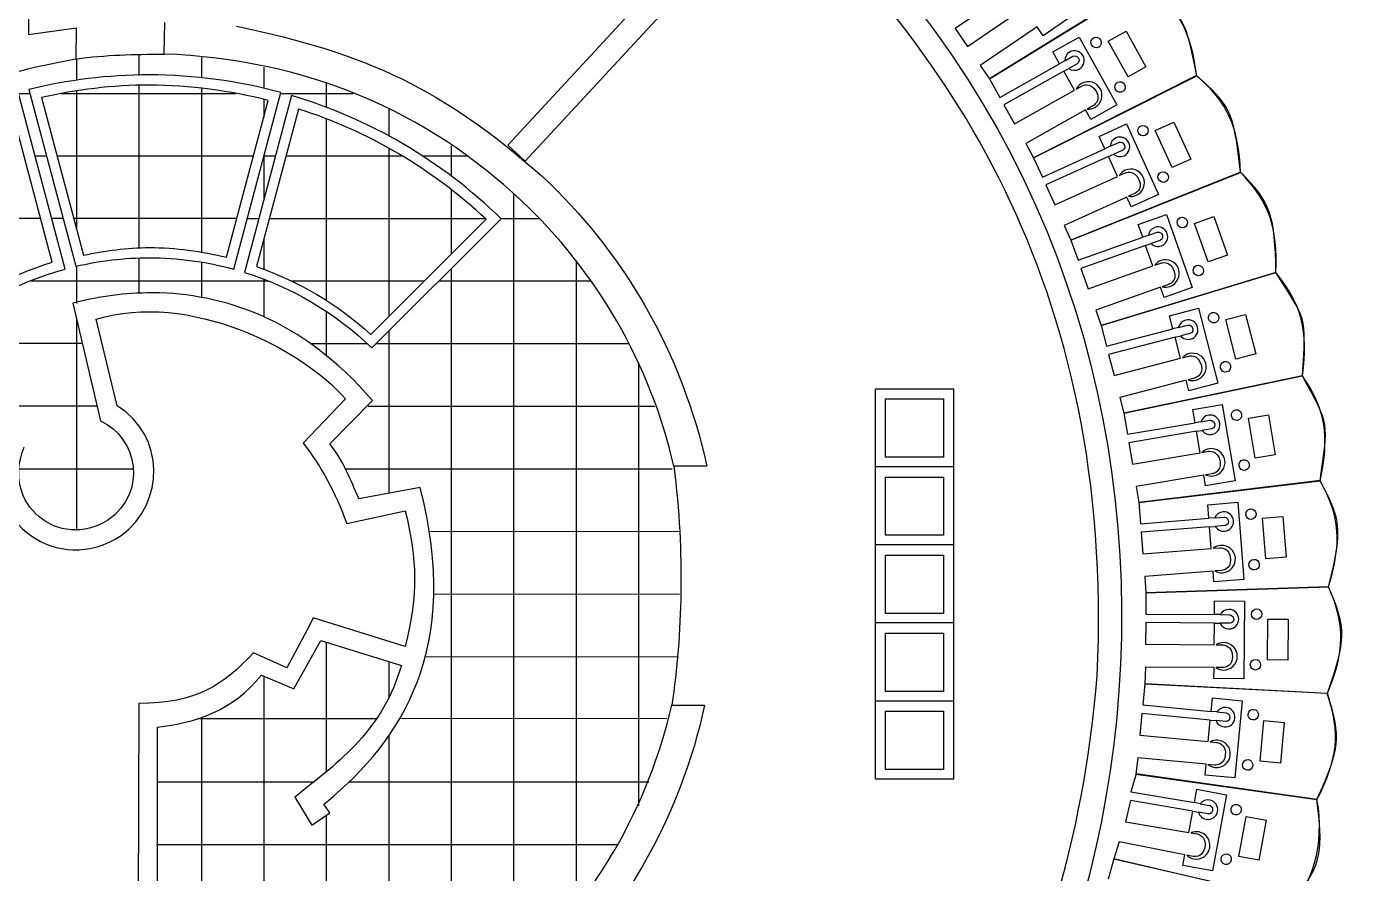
# Model space of a CAD drawing. Extents: x 150 to 1095, y 195 to 1062.
# Drawn here: x 553.3 to 687, y 907.7 to 993.4 of the extents above; entities that cross this region are included whole.
import ezdxf

# ---------------------------------------------------------------- set-up
doc = ezdxf.new("R2010")
doc.units = 0
doc.layers.add('Calque_1', color=7, linetype='CONTINUOUS')

msp = doc.modelspace()

# ---------------------------------------------------------------- linework, layer by layer
at = {"layer": 'Calque_1', "color": 7}
for p, q in [((553.59307, 1051.356089), (553.48456, 992.587589)), ((602.01903, 981.404677), (627.49263, 1008.929057)), ((629.26213, 1007.291427), (603.78853, 979.767037)), ((666.539277, 997.810764), (650.795944, 988.117917)), ((650.796596, 988.11865), (666.560087, 997.787609)), ((653.097629, 997.102743), (647.347007, 993.194035)), ((648.579021, 991.381451), (654.329643, 995.29016)), ((567.20359, 990.621809), (567.29559, 993.827819)), ((658.749825, 994.182651), (656.241215, 992.477552)), ((553.48456, 992.587589), (558.30443, 993.276949)), ((558.30443, 993.276949), (558.27653, 990.117449)), ((647.347007, 993.194035), (648.579021, 991.381451)), ((655.623964, 993.385673), (649.873335, 989.476971)), ((656.241215, 992.477552), (655.623964, 993.385673)), ((657.238735, 990.844817), (659.884277, 992.328601)), ((659.884277, 992.328601), (663.722063, 985.485932)), ((662.838045, 991.922896), (664.640176, 992.93364)), ((664.640176, 992.93364), (666.661677, 989.329364)), ((657.913818, 989.641168), (657.238735, 990.844817)), ((662.062566, 992.05445), (662.062566, 992.05445)), ((664.859547, 988.31862), (662.838045, 991.922896)), ((558.33856, 990.112197), (558.33856, 987.956827)), ((564.66266, 990.598347), (564.66266, 988.443087)), ((570.98676, 990.324527), (570.98676, 988.218167)), ((651.849293, 986.23981), (657.913818, 989.641168)), ((658.43414, 989.933464), (657.913523, 989.641464)), ((658.434248, 989.933531), (659.256544, 990.394722)), ((658.434248, 989.933531), (658.434248, 989.933531)), ((659.683604, 989.633282), (658.848474, 989.164892)), ((565.73376, 988.510737), (565.73376, 988.510737)), ((577.31513, 989.308507), (577.31513, 987.153227)), ((649.873335, 989.476971), (650.796596, 988.11865)), ((658.340698, 988.880098), (652.276179, 985.478733)), ((671.790893, 988.438401), (655.277238, 980.125545)), ((655.278293, 980.126022), (671.812596, 988.408113)), ((658.340583, 988.880037), (658.84836, 989.164832)), ((659.412792, 986.968571), (658.340698, 988.880098)), ((666.661677, 989.329364), (664.859547, 988.31862)), ((671.790893, 988.438401), (671.790893, 988.438401)), ((553.52076, 987.037847), (558.27356, 969.137657)), ((558.33856, 986.882717), (558.33856, 972.897467)), ((564.66266, 987.445737), (564.66256, 970.960497)), ((565.7332, 987.477637), (565.73121, 987.477637)), ((570.98676, 987.165747), (570.98666, 970.558357)), ((583.63493, 987.736307), (583.63493, 985.228137)), ((650.795944, 988.117917), (651.849293, 986.23981)), ((653.34828, 983.567213), (659.412792, 986.968571)), ((659.585007, 987.065234), (660.155751, 987.385355)), ((660.139767, 987.642829), (660.139814, 987.642769)), ((664.494023, 987.547106), (664.494023, 987.547106)), ((557.18626, 968.862547), (552.43496, 986.756837)), ((552.48146, 986.632457), (553.60596, 986.632297)), ((554.80738, 986.223737), (559.04566, 970.260847)), ((556.78786, 986.632457), (574.49293, 986.632297)), ((573.52617, 970.049907), (577.76445, 985.928817)), ((574.27633, 968.843377), (579.04773, 986.721467)), ((580.12613, 986.414407), (575.35223, 968.526497)), ((577.31513, 986.056147), (577.31513, 984.192407)), ((579.06273, 986.632297), (586.36083, 986.632137)), ((580.12613, 986.414407), (580.12613, 986.414407)), ((555.8816, 969.561627), (551.68629, 985.364357)), ((580.83668, 985.057717), (576.58082, 969.106547)), ((580.83668, 985.057717), (580.83668, 985.057717)), ((589.95903, 985.071147), (589.95893, 982.315857)), ((652.276179, 985.478733), (653.34828, 983.567213)), ((660.539395, 984.959844), (654.474876, 981.558479)), ((661.076521, 984.002161), (660.539395, 984.959844)), ((661.282158, 985.376984), (660.701552, 985.051345)), ((663.722063, 985.485932), (661.076521, 984.002161)), ((583.63493, 984.108037), (583.63493, 965.688477)), ((661.92939, 982.292227), (664.691992, 983.544656)), ((664.691992, 983.544656), (667.931354, 976.399214)), ((666.838893, 983.085465), (666.838893, 983.085465)), ((667.600321, 982.888159), (669.482189, 983.741292)), ((669.3066, 979.124394), (667.600321, 982.888159)), ((669.482189, 983.741292), (671.188467, 979.977541)), ((654.474876, 981.558479), (655.278293, 980.126022)), ((662.499201, 981.035328), (661.92939, 982.292227)), ((663.042958, 981.281847), (663.901648, 981.671123)), ((554.16456, 980.309967), (555.26106, 980.310107)), ((556.40656, 980.309967), (576.23543, 980.310107)), ((577.31073, 980.208047), (577.31073, 975.832577)), ((577.31513, 980.309967), (578.53983, 980.310107)), ((579.59813, 980.310107), (591.37383, 980.310257)), ((589.95893, 981.122407), (589.95893, 964.069257)), ((593.36773, 980.310257), (597.89823, 980.310417)), ((596.28313, 981.343387), (596.28303, 978.305927)), ((603.78853, 979.767037), (602.01903, 981.404677)), ((656.166347, 978.164353), (662.499201, 981.035328)), ((662.859785, 980.240256), (656.526931, 977.369267)), ((663.042851, 981.281794), (662.499201, 981.035328)), ((662.859678, 980.240202), (663.389916, 980.480585)), ((663.764708, 978.244152), (662.859785, 980.240256)), ((663.042958, 981.281847), (663.042958, 981.281847)), ((664.262119, 980.875991), (663.39003, 980.480633)), ((655.277238, 980.125545), (656.166347, 978.164353)), ((664.546619, 978.853835), (664.546666, 978.853787)), ((671.188467, 979.977541), (669.3066, 979.124394)), ((605.54296, 978.216819), (605.54296, 978.216819)), ((657.431861, 975.37317), (663.764708, 978.244152)), ((676.219136, 978.661484), (659.059875, 971.779379)), ((659.060655, 971.780038), (676.241901, 978.619728)), ((663.944551, 978.32575), (664.540552, 978.595946)), ((668.876524, 978.386924), (668.876524, 978.386924)), ((676.219136, 978.661484), (676.219136, 978.661484)), ((596.28303, 976.949767), (596.28303, 970.356787)), ((602.60723, 976.525137), (602.60713, 897.597377)), ((656.526931, 977.369267), (657.431861, 975.37317)), ((664.715366, 976.146863), (658.382512, 973.275887)), ((665.168745, 975.146804), (664.715366, 976.146863)), ((665.491331, 976.498711), (664.885017, 976.22385)), ((667.931354, 976.399214), (665.168745, 975.146804)), ((533.05606, 974.020067), (554.64416, 974.020127)), ((555.74596, 974.020127), (556.97066, 974.020267)), ((558.02926, 974.020127), (574.56103, 974.020197)), ((575.60593, 973.965927), (576.81973, 973.966077)), ((577.90423, 973.987837), (599.68333, 973.987907)), ((588.15504, 962.243267), (599.8152, 973.903417)), ((588.25353, 960.875617), (601.33363, 973.955747)), ((601.32553, 973.987907), (605.29013, 973.987987)), ((665.871837, 973.373985), (668.730711, 974.387546)), ((668.730711, 974.387546), (671.352279, 966.993085)), ((670.83093, 973.747894), (670.83093, 973.747894)), ((671.572876, 973.48672), (673.520337, 974.177147)), ((672.953743, 969.591783), (671.572876, 973.48672)), ((673.520337, 974.177147), (674.901204, 970.282223)), ((658.382512, 973.275887), (659.060655, 971.780038)), ((666.332979, 972.073281), (665.871837, 973.373985)), ((666.895575, 972.272734), (666.332979, 972.073281)), ((666.895696, 972.272774), (667.784299, 972.58781)), ((666.895696, 972.272774), (666.895696, 972.272774)), ((577.31073, 971.843207), (577.31073, 968.802127)), ((659.059875, 971.779379), (659.779414, 969.749832)), ((659.779414, 969.749832), (666.332979, 972.073281)), ((666.624823, 971.250473), (660.071258, 968.927024)), ((666.624702, 971.250433), (667.173422, 971.44498)), ((667.357165, 969.184804), (666.624823, 971.250473)), ((668.076022, 971.764975), (667.17355, 971.445013)), ((564.66256, 970.005727), (564.66256, 966.510597)), ((570.98666, 969.576377), (570.98666, 965.963457)), ((608.93133, 969.700997), (608.93123, 904.321047)), ((667.543325, 969.250805), (668.1601, 969.469471)), ((668.188014, 969.725918), (668.188014, 969.725918)), ((674.901204, 970.282223), (672.953743, 969.591783)), ((558.33856, 969.153607), (558.33856, 965.387237)), ((596.28303, 968.933657), (596.28303, 892.696437)), ((660.071258, 968.927024), (660.8036, 966.861356)), ((660.8036, 966.861356), (667.357165, 969.184804)), ((679.814868, 968.502118), (662.120899, 963.142333)), ((662.121739, 963.143012), (679.821234, 968.500645)), ((672.462652, 968.893451), (672.462652, 968.893451)), ((679.814868, 968.502118), (679.814868, 968.502118)), ((553.75826, 967.681267), (577.73653, 967.676267)), ((577.31073, 967.858177), (577.31073, 964.026717)), ((580.05263, 967.676267), (593.58013, 967.671267)), ((595.05323, 967.671257), (610.41583, 967.666257)), ((668.126488, 967.014442), (661.572923, 964.690993)), ((668.493398, 965.979517), (668.126488, 967.014442)), ((668.929537, 967.299142), (668.302107, 967.076692)), ((671.352279, 966.993085), (668.493398, 965.979517)), ((566.1299, 966.452279), (566.12988, 966.452279)), ((557.97397, 965.397429), (560.76412, 953.506109)), ((583.63493, 964.625227), (583.63493, 960.142777)), ((615.85808, 965.247069), (615.86108, 965.247599)), ((661.572923, 964.690993), (662.121739, 963.143012)), ((669.045952, 964.136935), (671.982308, 964.897371)), ((669.391927, 962.800972), (669.045952, 964.136935)), ((671.982308, 964.897371), (673.949168, 957.3025)), ((674.735109, 963.752159), (676.735349, 964.270161)), ((676.735349, 964.270161), (677.77136, 960.269673)), ((558.33856, 963.945657), (558.33856, 942.416677)), ((562.47063, 955.021039), (560.32522, 963.790659)), ((662.120899, 963.142333), (662.660732, 961.05777)), ((662.660732, 961.05777), (669.391927, 962.800972)), ((669.969777, 962.950609), (669.391927, 962.800972)), ((669.969878, 962.950656), (669.969891, 962.950643)), ((669.969891, 962.950643), (670.882586, 963.187002)), ((674.018763, 964.077039), (674.018763, 964.077039)), ((675.77112, 959.751671), (674.735109, 963.752159)), ((589.95893, 962.575777), (589.95893, 946.191547)), ((669.610917, 961.955847), (662.879729, 960.212665)), ((669.610789, 961.955826), (670.174393, 962.101775)), ((670.160366, 959.834207), (669.610917, 961.955847)), ((671.101454, 962.341864), (670.174508, 962.101808)), ((542.07326, 961.343437), (558.96836, 961.343397)), ((581.99763, 961.340067), (587.74993, 961.335067)), ((588.67883, 961.335067), (614.25083, 961.326067)), ((662.879729, 960.212665), (663.429178, 958.091012)), ((671.035226, 960.300803), (671.035226, 960.300803)), ((677.77136, 960.269673), (675.77112, 959.751671)), ((615.25533, 959.377327), (615.25533, 914.543977)), ((663.429178, 958.091012), (670.160366, 959.834207)), ((670.351566, 959.88371), (670.985053, 960.047767)), ((675.221003, 959.09881), (675.221003, 959.09881)), ((670.737527, 957.605018), (664.006346, 955.861829)), ((682.510836, 958.069283), (664.417204, 954.271344)), ((664.418098, 954.271888), (682.517316, 958.065908)), ((671.012812, 956.54205), (670.737527, 957.605018)), ((671.562342, 957.818625), (670.917897, 957.651732)), ((682.510836, 958.069283), (682.510836, 958.069283)), ((639.26332, 956.738327), (647.16331, 956.738327)), ((639.26332, 948.838327), (639.26332, 956.738327)), ((647.16331, 956.738327), (647.16331, 948.838327)), ((673.949168, 957.3025), (671.012812, 956.54205)), ((548.97396, 955.022187), (560.39476, 955.022177)), ((585.59001, 955.732839), (581.28537, 951.240959)), ((583.98146, 951.158389), (588.33528, 955.547089)), ((587.86473, 954.995917), (616.90763, 954.987917)), ((640.26332, 955.738327), (646.16332, 955.738327)), ((640.26332, 949.838327), (640.26332, 955.738327)), ((646.16332, 955.738327), (646.16332, 949.838327)), ((664.006346, 955.861829), (664.418098, 954.271888)), ((671.402583, 954.658856), (674.394027, 955.160597)), ((674.394027, 955.160597), (675.69176, 947.423252)), ((664.417204, 954.271344), (664.773401, 952.147676)), ((671.630851, 953.297838), (671.402583, 954.658856)), ((672.219538, 953.396578), (671.630851, 953.297838)), ((672.219666, 953.396598), (673.149467, 953.552541)), ((672.219733, 953.396558), (672.219666, 953.396598)), ((676.351271, 954.165973), (676.351271, 954.165973)), ((677.036586, 953.779928), (679.074344, 954.121702)), ((677.72014, 949.70439), (677.036586, 953.779928)), ((679.074344, 954.121702), (679.757912, 950.046164)), ((664.773401, 952.147676), (671.630851, 953.297838)), ((671.775387, 952.436863), (664.917931, 951.286695)), ((671.775266, 952.436836), (672.349432, 952.533144)), ((672.137912, 950.275401), (671.775387, 952.436863)), ((673.293942, 952.691533), (672.349621, 952.533144)), ((664.917931, 951.286695), (665.28045, 949.125239)), ((646.16332, 949.838327), (640.26332, 949.838327)), ((665.28045, 949.125239), (672.137912, 950.275401)), ((672.332707, 950.308076), (672.978067, 950.416316)), ((673.05012, 950.664045), (673.0501, 950.664025)), ((679.757912, 950.046164), (677.72014, 949.70439)), ((552.48506, 948.654867), (564.09566, 948.651867)), ((585.61673, 948.654347), (618.67233, 948.646347)), ((622.17183, 948.922549), (618.84488, 948.922549)), ((647.16331, 948.838327), (639.26332, 948.838327)), ((639.26332, 940.938327), (639.26332, 948.838327)), ((647.16331, 948.838327), (647.16331, 940.938327)), ((673.358979, 948.145375), (672.702447, 948.035255)), ((677.115254, 949.101941), (677.115254, 949.101941)), ((593.14451, 946.756419), (586.94589, 945.588619)), ((640.26332, 947.813327), (646.16331, 947.813327)), ((640.26332, 941.913327), (640.26332, 947.813327)), ((646.16331, 947.813327), (646.16331, 941.913327)), ((672.51869, 948.00442), (665.661221, 946.854265)), ((665.661221, 946.854265), (665.932893, 945.234499)), ((684.28676, 947.448101), (665.931885, 945.233921)), ((665.932893, 945.234499), (684.293844, 947.437318)), ((672.700309, 946.921517), (672.51869, 948.00442)), ((675.69176, 947.423252), (672.700309, 946.921517)), ((684.28676, 947.448101), (684.28676, 947.448101)), ((585.71034, 943.113649), (591.63924, 944.405229)), ((665.931885, 945.233921), (666.102525, 943.087364)), ((672.924542, 945.01406), (675.94823, 945.254433)), ((673.033907, 943.638367), (672.924542, 945.01406)), ((675.94823, 945.254433), (676.569939, 937.433685)), ((677.811771, 944.093734), (677.811831, 944.093794)), ((666.102525, 943.087364), (673.033907, 943.638367)), ((673.103204, 942.768097), (666.171835, 942.217094)), ((673.628928, 943.685672), (673.033907, 943.638367)), ((673.103083, 942.768097), (673.683442, 942.814227)), ((673.276891, 940.583342), (673.103204, 942.768097)), ((673.629062, 943.685672), (674.568897, 943.760393)), ((673.62915, 943.685773), (673.629062, 943.685672)), ((674.638174, 942.89021), (673.683664, 942.814328)), ((678.461067, 943.649752), (680.5208, 943.813484)), ((678.788552, 939.530275), (678.461067, 943.649752)), ((680.5208, 943.813484), (680.848272, 939.694022)), ((594.19723, 942.318517), (619.40563, 942.310517)), ((646.16331, 941.913327), (640.26332, 941.913327)), ((666.171835, 942.217094), (666.34551, 940.03234)), ((647.16331, 940.938327), (639.26332, 940.938327)), ((639.26332, 933.038327), (639.26332, 940.938327)), ((647.16331, 940.938327), (647.16331, 933.038327)), ((666.34551, 940.03234), (673.276891, 940.583342)), ((673.473775, 940.59899), (674.126093, 940.650853)), ((674.219321, 940.891361), (674.219341, 940.891381)), ((640.26332, 939.913327), (646.16331, 939.913327)), ((640.26332, 934.013327), (640.26332, 939.913327)), ((646.16331, 939.913327), (646.16331, 934.013327)), ((678.133724, 938.982648), (678.133677, 938.982574)), ((680.848272, 939.694022), (678.788552, 939.530275)), ((673.459239, 938.287894), (666.527857, 937.736878)), ((666.527857, 937.736878), (666.658018, 936.099663)), ((673.54625, 937.193312), (673.459239, 938.287894)), ((676.569939, 937.433685), (673.54625, 937.193312)), ((674.308561, 938.355392), (673.644943, 938.302636)), ((666.657077, 936.099421), (666.640475, 933.946157)), ((685.134945, 936.709591), (666.657077, 936.099421)), ((666.658018, 936.099663), (685.14082, 936.70155)), ((685.134945, 936.709591), (685.134945, 936.709591)), ((594.51853, 935.979567), (619.42363, 935.972567)), ((673.593521, 933.892515), (673.604166, 935.27251)), ((673.604166, 935.27251), (676.637297, 935.249111)), ((676.637297, 935.249111), (676.576783, 927.403924)), ((582.30859, 933.570159), (581.94292, 932.770459)), ((591.63924, 930.653859), (582.30859, 933.570159)), ((646.16331, 934.013327), (640.26332, 934.013327)), ((666.640475, 933.946157), (673.593521, 933.892515)), ((674.190405, 933.887909), (673.593521, 933.892515)), ((674.190526, 933.887909), (675.133303, 933.880634)), ((674.190687, 933.887196), (674.190526, 933.887909)), ((678.392271, 933.930196), (678.392943, 933.930855)), ((678.969251, 929.299713), (679.001125, 933.432055)), ((679.001125, 933.432055), (681.067298, 933.416115)), ((681.067298, 933.416115), (681.035417, 929.283779)), ((581.94292, 932.770459), (579.62814, 928.486749)), ((647.16331, 933.038327), (639.26332, 933.038327)), ((639.26332, 925.138327), (639.26332, 933.038327)), ((640.26331, 932.013327), (646.16331, 932.013327)), ((640.26331, 926.113327), (640.26331, 932.013327)), ((646.16331, 932.013327), (646.16331, 926.113327)), ((647.16331, 933.038327), (647.16331, 925.138327)), ((666.633874, 933.073153), (666.616958, 930.88157)), ((673.5869, 933.019517), (666.633874, 933.073153)), ((673.569998, 930.827934), (673.5869, 933.019517)), ((673.586779, 933.019517), (674.168954, 933.015034)), ((675.126662, 933.007415), (674.169169, 933.014792)), ((580.34294, 926.363909), (583.08288, 931.259619)), ((583.08288, 931.259619), (591.23887, 928.748149)), ((583.63493, 931.108867), (583.63493, 917.955337)), ((666.616958, 930.88157), (673.569998, 930.827934)), ((673.767498, 930.826412), (674.421866, 930.821363)), ((674.535583, 931.05286), (674.535664, 931.052873)), ((579.62814, 928.486749), (576.25007, 930.010549)), ((593.73783, 929.638867), (619.31153, 929.630867)), ((589.95893, 929.131047), (589.95893, 925.386457)), ((666.599074, 928.578958), (666.538392, 926.889357)), ((673.552101, 928.525323), (666.599074, 928.578958)), ((673.543639, 927.427323), (673.552101, 928.525323)), ((674.404056, 928.518785), (673.738381, 928.52393)), ((678.269913, 928.811665), (678.269241, 928.811006)), ((681.035417, 929.283779), (678.969251, 929.299713)), ((577.06408, 927.756219), (580.34294, 926.363909)), ((577.31073, 927.641107), (577.31073, 855.391587)), ((666.539985, 926.889861), (666.336478, 924.74617)), ((666.538392, 926.889357), (685.051561, 925.92948)), ((685.001051, 925.893446), (666.539985, 926.889861)), ((676.576783, 927.403924), (673.543639, 927.427323)), ((646.16331, 926.113327), (640.26331, 926.113327)), ((673.258605, 924.089059), (673.389032, 925.462923)), ((673.389032, 925.462923), (676.40868, 925.176265)), ((685.001051, 925.893446), (685.001051, 925.893446)), ((564.66209, 924.907879), (564.44535, 878.633929)), ((618.63403, 924.735619), (621.96095, 924.736149)), ((647.16331, 925.138327), (639.26332, 925.138327)), ((639.26332, 917.238327), (639.26332, 925.138327)), ((640.26331, 924.113327), (646.16331, 924.113327)), ((640.26331, 918.213327), (640.26331, 924.113327)), ((646.16331, 924.113327), (646.16331, 918.213327)), ((647.16331, 925.138327), (647.16331, 917.238327)), ((666.336478, 924.74617), (673.258605, 924.089059)), ((673.852835, 924.032649), (673.258605, 924.089059)), ((673.852989, 924.032669), (673.852969, 924.032636)), ((673.852969, 924.032636), (674.791542, 923.943536)), ((676.40868, 925.176265), (675.667261, 917.365952)), ((570.73556, 923.378077), (588.75595, 923.383077)), ((570.98666, 923.407197), (570.98666, 817.855817)), ((591.09461, 923.384747), (618.13843, 923.392747)), ((666.254101, 923.877047), (666.04698, 921.695206)), ((673.176236, 923.219928), (666.254101, 923.877047)), ((672.969114, 921.038088), (673.176236, 923.219928)), ((673.176101, 923.219942), (673.755683, 923.164926)), ((674.709064, 923.074459), (673.75583, 923.164939)), ((678.043257, 923.710564), (678.043244, 923.710551)), ((678.21529, 919.046872), (678.605828, 923.160841)), ((678.605828, 923.160841), (680.662798, 922.965572)), ((680.662798, 922.965572), (680.272266, 918.851596)), ((566.55292, 876.100569), (566.55292, 922.500889)), ((589.95893, 921.592937), (589.95893, 848.442447)), ((666.04698, 921.695206), (672.969114, 921.038088)), ((673.165732, 921.019431), (673.817189, 920.95759)), ((673.950643, 921.178355), (673.950663, 921.178335)), ((665.829244, 919.402843), (665.6221, 917.724881)), ((672.751379, 918.745724), (665.829244, 919.402843)), ((672.647599, 917.652609), (672.751379, 918.745724)), ((673.599555, 918.665233), (672.936844, 918.728137)), ((680.272266, 918.851596), (678.21529, 919.046872)), ((646.16331, 918.213327), (640.26331, 918.213327)), ((665.679058, 917.76966), (665.113501, 915.954029)), ((665.6221, 917.724881), (683.982027, 915.161274)), ((683.982101, 915.161482), (665.679058, 917.76966)), ((675.667261, 917.365952), (672.647599, 917.652609)), ((677.47549, 918.62077), (677.475503, 918.620783)), ((566.50206, 916.958167), (582.43153, 916.963167)), ((585.95563, 916.964517), (616.31863, 916.955517)), ((647.16331, 917.238327), (639.26332, 917.238327)), ((671.571665, 914.855403), (671.821816, 916.212581)), ((671.821816, 916.212581), (674.804791, 915.662762)), ((580.45108, 915.424159), (582.1848, 912.573859)), ((583.37374, 914.694729), (583.66703, 914.909459)), ((583.98146, 913.831559), (583.37374, 914.694729)), ((665.082246, 915.062642), (664.589684, 912.908027)), ((671.413594, 913.996762), (665.082246, 915.062642)), ((665.113501, 915.954029), (671.571665, 914.855403)), ((672.158681, 914.747204), (671.571665, 914.855403)), ((672.158816, 914.747191), (672.158802, 914.747177)), ((672.158802, 914.747177), (673.085991, 914.576292)), ((674.804791, 915.662762), (673.382709, 907.947307)), ((683.982101, 915.161482), (683.982101, 915.161482)), ((582.1848, 912.573859), (583.98146, 913.831559)), ((583.63493, 913.610057), (583.63493, 856.598887)), ((671.016336, 911.841416), (671.413594, 913.996762)), ((671.413413, 913.996849), (671.98597, 913.891307)), ((672.927739, 913.717725), (671.986091, 913.891294)), ((676.068065, 909.398786), (676.817136, 913.462792)), ((676.304815, 914.059635), (676.304815, 914.059635)), ((676.817136, 913.462792), (678.849131, 913.088264)), ((664.589684, 912.908027), (671.016336, 911.841416)), ((678.849131, 913.088264), (678.100074, 909.024257)), ((566.43526, 910.628367), (613.09773, 910.614367)), ((663.951737, 910.899381), (663.407515, 909.183926)), ((670.598757, 909.57696), (663.951737, 910.899381)), ((671.210572, 911.805617), (671.854117, 911.686999)), ((672.006399, 911.895224), (672.006399, 911.895224)), ((670.399735, 908.497113), (670.598757, 909.57696)), ((671.436726, 909.422462), (670.782056, 909.543132)), ((678.100074, 909.024257), (676.068065, 909.398786)), ((615.70448, 908.508199), (615.70448, 908.507669)), ((663.40851, 909.185257), (662.832496, 907.110401)), ((663.407515, 909.183926), (681.472646, 905.02344)), ((681.409293, 904.96915), (663.40851, 909.185257)), ((673.382709, 907.947307), (670.399735, 908.497113)), ((675.29384, 909.039079), (675.29384, 909.039079))]:
    msp.add_line(p, q, dxfattribs=at)
for points in [[(630.52273, 1009.134877), (682.19673, 963.395107), (669.07273, 884.715227), (627.03613, 855.964377)], [(661.71934, 927.705699), (663.57729, 967.552379), (646.20213, 992.084919), (627.49197, 1008.928639)], [(671.812596, 988.408113), (671.203878, 992.971711), (669.961341, 995.343292), (666.539277, 997.810764)], [(671.81233, 988.408037), (670.62333, 994.362627), (670.76923, 993.876257), (666.55983, 997.787527)], [(574.54432, 993.447939), (587.86575, 990.640759), (595.35814, 987.154659), (605.54296, 978.216819)], [(661.151695, 991.543583), (661.006089, 991.80325), (661.091932, 992.128072), (661.343457, 992.269142)], [(661.343457, 992.269142), (661.594976, 992.410232), (661.916939, 992.314097), (662.062566, 992.05445)], [(660.282989, 990.452747), (660.015885, 990.928725), (659.413494, 991.098046), (658.93755, 990.830921)], [(661.870804, 991.328905), (661.619285, 991.187815), (661.297322, 991.283936), (661.151695, 991.543583)], [(662.062566, 992.05445), (662.208166, 991.79479), (662.122329, 991.469975), (661.870804, 991.328905)], [(558.27653, 990.117449), (552.48303, 988.978269), (549.52615, 988.276969), (544.05518, 985.807639)], [(558.27627, 990.118269), (561.24028, 990.558729), (564.21663, 990.578069), (567.20375, 990.622959)], [(603.41018, 975.765869), (593.85649, 984.800759), (581.51053, 990.122819), (567.20359, 990.621809)], [(658.93755, 990.830921), (658.614923, 990.649726), (658.42067, 990.303405), (658.434248, 989.933531)], [(659.256544, 990.394722), (659.256544, 990.394722), (659.633844, 990.566654), (659.849794, 990.181631)], [(659.849794, 990.181631), (660.041326, 989.840139), (659.683604, 989.633282), (659.683604, 989.633282)], [(659.904385, 989.107079), (660.380671, 989.374022), (660.550201, 989.976622), (660.282989, 990.452747)], [(565.73376, 988.510737), (561.52396, 988.510757), (557.43346, 988.000137), (553.52076, 987.037847)], [(579.04773, 986.721467), (574.74373, 987.892507), (570.27006, 988.504557), (565.73376, 988.510737)], [(658.848474, 989.164892), (659.159647, 988.943068), (659.570847, 988.920567), (659.904385, 989.107079)], [(676.241901, 978.619728), (676.025156, 983.218634), (674.989696, 985.687681), (671.790893, 988.438401)], [(676.21883, 978.661407), (675.59313, 985.101537), (674.95363, 985.599837), (671.81233, 988.408037)], [(565.73121, 987.477637), (561.97128, 987.477507), (558.32763, 987.010807), (554.80738, 986.223737)], [(577.76445, 985.928817), (573.85606, 986.906237), (569.82756, 987.471897), (565.7332, 987.477637)], [(660.139814, 987.642769), (659.902151, 987.508944), (659.709112, 987.308151), (659.585007, 987.065234)], [(662.027863, 987.111622), (661.653207, 987.779728), (660.807832, 988.017566), (660.139767, 987.642829)], [(660.155751, 987.385355), (660.155751, 987.385355), (661.051462, 987.898543), (661.641973, 986.78028)], [(661.496663, 985.223532), (662.164761, 985.598195), (662.402613, 986.44357), (662.027863, 987.111622)], [(663.583159, 987.036246), (663.437566, 987.295899), (663.523396, 987.620708), (663.774914, 987.761784)], [(664.302261, 986.821547), (664.050749, 986.680464), (663.728779, 986.776606), (663.583159, 987.036246)], [(663.774914, 987.761784), (664.026433, 987.902874), (664.348396, 987.806753), (664.494023, 987.547106)], [(664.494023, 987.547106), (664.639629, 987.287439), (664.553786, 986.962617), (664.302261, 986.821547)], [(601.33363, 973.955747), (595.33513, 979.829177), (588.03723, 984.073927), (580.12613, 986.414407)], [(661.641973, 986.78028), (662.147073, 985.823717), (661.282158, 985.376984), (661.282158, 985.376984)], [(599.8152, 973.903417), (594.3508, 979.032447), (587.86408, 982.814227), (580.83668, 985.057717)], [(660.701552, 985.051345), (660.977831, 985.02796), (661.254798, 985.08794), (661.496663, 985.223532)], [(665.887737, 982.654251), (665.764813, 982.925384), (665.878097, 983.241705), (666.140758, 983.360784)], [(666.140758, 983.360784), (666.403414, 983.479857), (666.715976, 983.356591), (666.838893, 983.085465)], [(666.838893, 983.085465), (666.961809, 982.814339), (666.848526, 982.498017), (666.585877, 982.378938)], [(663.62107, 982.132972), (663.284168, 981.979972), (663.061138, 981.651408), (663.042958, 981.281847)], [(664.929294, 981.641285), (664.703824, 982.138333), (664.118138, 982.358502), (663.62107, 982.132972)], [(663.901648, 981.671123), (663.901648, 981.671123), (664.292255, 981.810208), (664.474523, 981.40814)], [(664.437144, 980.332853), (664.934494, 980.558154), (665.154851, 981.144097), (664.929294, 981.641285)], [(666.585877, 982.378938), (666.323222, 982.259865), (666.010653, 982.383125), (665.887737, 982.654251)], [(663.39003, 980.480633), (663.68112, 980.233043), (664.088907, 980.175512), (664.437144, 980.332853)], [(664.474523, 981.40814), (664.636186, 981.051547), (664.262119, 980.875991), (664.262119, 980.875991)], [(664.546666, 978.853787), (664.298465, 978.74071), (664.089004, 978.557108), (663.944551, 978.32575)], [(664.540552, 978.595946), (664.540552, 978.595946), (665.476832, 979.030758), (665.96966, 977.866148)], [(666.382449, 978.163323), (666.066221, 978.860995), (665.244243, 979.170149), (664.546619, 978.853835)], [(605.54296, 978.216819), (609.54208, 974.471549), (613.03103, 970.119899), (615.85808, 965.247069)], [(665.96966, 977.866148), (666.391228, 976.869939), (665.491331, 976.498711), (665.491331, 976.498711)], [(665.691931, 976.327499), (666.389589, 976.64374), (666.698764, 977.465713), (666.382449, 978.163323)], [(667.925354, 977.955724), (667.802444, 978.226856), (667.915721, 978.543171), (668.178376, 978.662244)], [(668.623495, 977.680397), (668.36084, 977.561325), (668.048264, 977.684591), (667.925354, 977.955724)], [(668.178376, 978.662244), (668.441038, 978.781323), (668.753613, 978.658057), (668.876524, 978.386924)], [(668.876524, 978.386924), (668.999434, 978.115791), (668.88615, 977.79947), (668.623495, 977.680397)], [(679.82093, 968.500557), (679.72793, 974.221167), (679.32363, 975.670517), (676.21883, 978.661407)], [(679.821234, 968.500645), (679.995384, 973.101355), (679.173097, 975.649334), (676.219136, 978.661484)], [(664.885017, 976.22385), (665.158295, 976.176949), (665.439367, 976.213057), (665.691931, 976.327499)], [(613.07109, 963.583149), (610.42211, 968.156639), (607.15445, 972.243929), (603.41018, 975.765869)], [(669.846621, 973.398934), (669.747147, 973.679516), (669.886862, 973.985091), (670.158671, 974.081454)], [(670.158671, 974.081454), (670.430486, 974.17781), (670.731462, 974.028469), (670.83093, 973.747894)], [(670.83093, 973.747894), (670.930398, 973.467319), (670.790702, 973.161749), (670.518901, 973.06538)], [(667.543911, 973.071798), (667.195247, 972.947922), (666.945142, 972.639475), (666.895696, 972.272774)], [(668.80571, 972.470903), (668.623206, 972.985283), (668.05825, 973.254302), (667.543911, 973.071798)], [(667.784299, 972.58781), (667.784299, 972.58781), (668.185288, 972.693261), (668.332807, 972.277181)], [(668.332807, 972.277181), (668.463645, 971.908161), (668.076022, 971.764975), (668.076022, 971.764975)], [(668.204352, 971.208935), (668.719014, 971.391238), (668.988274, 971.956382), (668.80571, 972.470903)], [(670.518901, 973.06538), (670.247085, 972.96901), (669.946096, 973.118352), (669.846621, 973.398934)], [(559.04566, 970.260847), (561.21696, 970.703847), (563.43179, 971.034287), (565.73316, 971.034277)], [(565.73316, 971.034277), (565.733827, 971.034278), (565.734493, 971.034278), (565.73516, 971.034277)], [(565.73516, 971.034277), (568.38527, 971.029277), (570.98989, 970.661797), (573.52617, 970.049907)], [(667.17355, 971.445013), (667.442385, 971.173427), (667.844011, 971.081706), (668.204352, 971.208935)], [(543.79566, 962.764747), (547.28268, 965.798127), (551.35249, 968.167927), (555.8816, 969.561627)], [(558.27356, 969.137657), (560.66886, 969.701537), (563.16596, 970.001847), (565.73376, 970.001837)], [(565.73376, 970.001837), (568.64476, 969.996837), (571.51563, 969.601057), (574.27633, 968.843377)], [(668.188014, 969.725918), (667.93111, 969.634306), (667.706841, 969.469133), (667.543325, 969.250805)], [(668.1601, 969.469471), (668.1601, 969.469471), (669.129882, 969.823293), (669.52215, 968.621076)], [(669.958652, 968.882175), (669.702748, 969.604155), (668.909966, 969.981929), (668.188014, 969.725918)], [(543.66156, 961.339397), (547.44426, 964.847897), (552.06296, 967.466627), (557.18626, 968.862547)], [(575.35223, 968.526497), (580.14883, 967.030117), (584.57713, 964.429567), (588.25353, 960.875617)], [(576.58082, 969.106547), (580.83948, 967.636247), (584.76963, 965.318657), (588.15504, 962.243267)], [(669.52215, 968.621076), (669.857687, 967.592695), (668.929537, 967.299142), (668.929537, 967.299142)], [(669.114896, 967.111536), (669.836875, 967.367453), (670.214656, 968.160229), (669.958652, 968.882175)], [(671.478343, 968.544491), (671.378875, 968.825066), (671.518577, 969.130628), (671.790379, 969.226998)], [(672.150616, 968.21093), (671.8788, 968.114561), (671.57781, 968.263902), (671.478343, 968.544491)], [(671.790379, 969.226998), (672.062187, 969.323361), (672.363177, 969.174033), (672.462652, 968.893451)], [(672.462652, 968.893451), (672.562126, 968.612869), (672.422424, 968.307293), (672.150616, 968.21093)], [(682.517316, 958.065908), (683.091935, 962.633914), (682.494932, 965.243882), (679.814868, 968.502118)], [(682.51053, 958.069197), (682.94053, 964.316777), (682.86193, 963.702347), (679.82093, 968.500557)], [(668.302107, 967.076692), (668.570415, 967.006795), (668.853541, 967.01893), (669.114896, 967.111536)], [(565.46614, 966.449279), (562.71204, 966.406779), (560.16795, 965.981799), (557.97397, 965.397429)], [(560.32522, 963.790659), (569.79906, 966.666749), (581.16312, 960.771619), (585.59001, 955.732839)], [(566.12988, 966.452279), (565.90734, 966.454279), (565.68609, 966.452779), (565.46614, 966.449279)], [(588.33528, 955.547089), (581.14375, 963.898049), (573.02889, 966.402689), (566.1299, 966.452279)], [(615.86108, 965.247599), (615.87618, 965.221199), (615.89138, 965.194599), (615.90658, 965.167999)], [(615.90658, 965.167999), (615.90658, 965.166999), (615.90684, 965.166999), (615.90658, 965.165999)], [(615.90658, 965.165999), (618.85943, 960.030209), (620.94684, 954.548009), (622.17183, 948.922549)], [(673.007776, 963.815219), (672.933142, 964.103401), (673.098952, 964.395637), (673.378133, 964.467939)], [(673.378133, 964.467939), (673.657313, 964.540241), (673.944136, 964.365228), (674.018763, 964.077039)], [(618.84488, 948.922549), (617.66926, 953.997639), (615.745, 958.940739), (613.07109, 963.583149)], [(670.685304, 963.690117), (670.327179, 963.597098), (670.05112, 963.311639), (669.969878, 962.950656)], [(671.889909, 962.981481), (671.752952, 963.509818), (671.213628, 963.827088), (670.685304, 963.690117)], [(670.882586, 963.187002), (670.882586, 963.187002), (671.291241, 963.257085), (671.401925, 962.829735)], [(671.401925, 962.829735), (671.500071, 962.450709), (671.101454, 962.341864), (671.101454, 962.341864)], [(671.180809, 961.776761), (671.709409, 961.913496), (672.026941, 962.452975), (671.889909, 962.981481)], [(673.648406, 963.424333), (673.369225, 963.35203), (673.08241, 963.527037), (673.007776, 963.815219)], [(674.018763, 964.077039), (674.09339, 963.788863), (673.927573, 963.496635), (673.648406, 963.424333)], [(670.174508, 962.101808), (670.418898, 961.808013), (670.810751, 961.681424), (671.180809, 961.776761)], [(671.035226, 960.300803), (670.771319, 960.231955), (670.533487, 960.086951), (670.351566, 959.88371)], [(670.985053, 960.047767), (670.985053, 960.047767), (671.981998, 960.315686), (672.26796, 959.083855)], [(672.725559, 959.305887), (672.533569, 960.047429), (671.776747, 960.492881), (671.035226, 960.300803)], [(672.26796, 959.083855), (672.512545, 958.030134), (671.562342, 957.818625), (671.562342, 957.818625)], [(671.730643, 957.615566), (672.472171, 957.807556), (672.917651, 958.564379), (672.725559, 959.305887)], [(674.210023, 958.836997), (674.135396, 959.125172), (674.301213, 959.417401), (674.58038, 959.489703)], [(674.850653, 958.446097), (674.571472, 958.373795), (674.28465, 958.548808), (674.210023, 958.836997)], [(674.58038, 959.489703), (674.859553, 959.561999), (675.146369, 959.386992), (675.221003, 959.09881)], [(675.221003, 959.09881), (675.295637, 958.810628), (675.129826, 958.518406), (674.850653, 958.446097)], [(670.917897, 957.651732), (671.179089, 957.558696), (671.462199, 957.546106), (671.730643, 957.615566)], [(684.29353, 947.437237), (685.14063, 953.541757), (685.30393, 952.840597), (682.51053, 958.069197)], [(684.293844, 947.437318), (685.264216, 951.937899), (684.896873, 954.58995), (682.510836, 958.069283)], [(562.85894, 941.881119), (567.35688, 945.245559), (567.32581, 951.953759), (562.47063, 955.021039)], [(560.76412, 953.506109), (564.5285, 951.746849), (565.56919, 946.293849), (561.50457, 943.433629)], [(672.996831, 954.070904), (672.631967, 954.009449), (672.3321, 953.74912), (672.219733, 953.396558)], [(674.135134, 953.260033), (674.044724, 953.798287), (673.535099, 954.161341), (672.996831, 954.070904)], [(673.149467, 953.552541), (673.149467, 953.552541), (673.562683, 953.586758), (673.635733, 953.151414)], [(675.321309, 953.993228), (675.272067, 954.286819), (675.462715, 954.563489), (675.74713, 954.611193)], [(675.92545, 953.548008), (675.641036, 953.500304), (675.370552, 953.699637), (675.321309, 953.993228)], [(675.74713, 954.611193), (676.031544, 954.658897), (676.302028, 954.459564), (676.351271, 954.165973)], [(676.351271, 954.165973), (676.400513, 953.872382), (676.209865, 953.595712), (675.92545, 953.548008)], [(672.349621, 952.533144), (672.567501, 952.219205), (672.946841, 952.058957), (673.323772, 952.121669)], [(673.635733, 953.151414), (673.700501, 952.765272), (673.293942, 952.691533), (673.293942, 952.691533)], [(673.323772, 952.121669), (673.862275, 952.21183), (674.225584, 952.72159), (674.135134, 953.260033)], [(561.50457, 943.433629), (556.61951, 940.336359), (550.62523, 945.051939), (553.04342, 950.822219)], [(581.28537, 951.240959), (583.1427, 948.894809), (584.56606, 946.241159), (585.71034, 943.113649)], [(586.94589, 945.588619), (586.10028, 947.544089), (585.35897, 949.497659), (583.98146, 951.158389)], [(674.647351, 949.525647), (674.520691, 950.281097), (673.805549, 950.790792), (673.05012, 950.664045)], [(550.62658, 950.417979), (548.93608, 943.251299), (556.4762, 937.700159), (562.85894, 941.881119)], [(673.0501, 950.664025), (672.781194, 950.618423), (672.531641, 950.494691), (672.332707, 950.308076)], [(672.978067, 950.416316), (672.978067, 950.416316), (673.99457, 950.596376), (674.172143, 949.344329)], [(673.50894, 947.928429), (674.264403, 948.055089), (674.774104, 948.770225), (674.647351, 949.525647)], [(676.0853, 948.929203), (676.036071, 949.222781), (676.226713, 949.499444), (676.511114, 949.547148)], [(676.511114, 949.547148), (676.795528, 949.594852), (677.066005, 949.395525), (677.115254, 949.101941)], [(618.84503, 948.923477), (619.95483, 939.863637), (619.70063, 932.008097), (618.63413, 924.735887)], [(674.172143, 949.344329), (674.323996, 948.273301), (673.358979, 948.145375), (673.358979, 948.145375)], [(676.689427, 948.483969), (676.405013, 948.436279), (676.134529, 948.635612), (676.0853, 948.929203)], [(677.115254, 949.101941), (677.164503, 948.808343), (676.973848, 948.531666), (676.689427, 948.483969)], [(583.66703, 914.909459), (591.34439, 921.279219), (597.35817, 930.460819), (593.14451, 946.756419)], [(672.702447, 948.035255), (672.954548, 947.919821), (673.23549, 947.882613), (673.50894, 947.928429)], [(685.14082, 936.70155), (686.497932, 941.101), (686.362, 943.774934), (684.28676, 947.448101)], [(685.14053, 936.701467), (686.73423, 942.766587), (686.30243, 943.667667), (684.29353, 947.437237)], [(591.63924, 944.405229), (592.82623, 939.282499), (592.98567, 936.111889), (591.63924, 930.653859)], [(674.461835, 944.290146), (674.092995, 944.260582), (673.771679, 944.027233), (673.62915, 943.685773)], [(675.525487, 943.383601), (675.482108, 943.927672), (675.005899, 944.333558), (674.461835, 944.290146)], [(676.770714, 944.011018), (676.747125, 944.307779), (676.961072, 944.566874), (677.248556, 944.589711)], [(677.248556, 944.589711), (677.536039, 944.612548), (677.788202, 944.390488), (677.811771, 944.093734)], [(677.811831, 944.093794), (677.835413, 943.79704), (677.621474, 943.537952), (677.333996, 943.515108)], [(673.683664, 942.814328), (673.873442, 942.482631), (674.237477, 942.290104), (674.618459, 942.319895)], [(674.568897, 943.760393), (674.568897, 943.760393), (674.983514, 943.758638), (675.018589, 943.318666)], [(674.618459, 942.319895), (675.162744, 942.363005), (675.568912, 942.839349), (675.525487, 943.383601)], [(675.018589, 943.318666), (675.049622, 942.92836), (674.638174, 942.89021), (674.638174, 942.89021)], [(677.333996, 943.515108), (677.046513, 943.492231), (676.794316, 943.714257), (676.770714, 944.011018)], [(674.219341, 940.891381), (673.947501, 940.869261), (673.688148, 940.767647), (673.473775, 940.59899)], [(674.126093, 940.650853), (674.126093, 940.650853), (675.154384, 940.742061), (675.222641, 939.47929)], [(675.711786, 939.618713), (675.651143, 940.382303), (674.982897, 940.952098), (674.219321, 940.891361)], [(675.222641, 939.47929), (675.28103, 938.399125), (674.308561, 938.355392), (674.308561, 938.355392)], [(674.439133, 938.126254), (675.202722, 938.186911), (675.772544, 938.85513), (675.711786, 939.618713)], [(677.092627, 938.899865), (677.069052, 939.196612), (677.282978, 939.4557), (677.570455, 939.478544)], [(677.655842, 938.403888), (677.368359, 938.381051), (677.116196, 938.60311), (677.092627, 938.899865)], [(677.570455, 939.478544), (677.857932, 939.501415), (678.110108, 939.279395), (678.133724, 938.982648)], [(678.133677, 938.982574), (678.157259, 938.685819), (677.943319, 938.426731), (677.655842, 938.403888)], [(673.644943, 938.302636), (673.88609, 938.165778), (674.162728, 938.104329), (674.439133, 938.126254)], [(685.05153, 925.929397), (686.95833, 931.478967), (686.98003, 932.453497), (685.14053, 936.701467)], [(685.051561, 925.92948), (686.785985, 930.194296), (686.883022, 932.869904), (685.134945, 936.709591)], [(675.072754, 934.416896), (674.702748, 934.419506), (674.362357, 934.214973), (674.190687, 933.887196)], [(675.057442, 932.440978), (675.60341, 932.436606), (676.049458, 932.87583), (676.053796, 933.421509)], [(676.053796, 933.421509), (676.057879, 933.967296), (675.618735, 934.413048), (675.072754, 934.416896)], [(675.542722, 933.401333), (675.539713, 933.009821), (675.126662, 933.007415), (675.126662, 933.007415)], [(675.133303, 933.880634), (675.133303, 933.880634), (675.546201, 933.84284), (675.542722, 933.401333)], [(677.866947, 933.395568), (677.578565, 933.397591), (677.346478, 933.640555), (677.34859, 933.938248)], [(677.34859, 933.938248), (677.350714, 934.235927), (677.586218, 934.475584), (677.874593, 934.473541)], [(678.392943, 933.930855), (678.390812, 933.633182), (678.155322, 933.393525), (677.866947, 933.395568)], [(677.874593, 934.473541), (678.162968, 934.471135), (678.394739, 934.227868), (678.392271, 933.930196)], [(674.169169, 933.014792), (674.329394, 932.667865), (674.675309, 932.444396), (675.057442, 932.440978)], [(674.535664, 931.052873), (674.262926, 931.054471), (673.995724, 930.975794), (673.767498, 930.826412)], [(674.421866, 930.821363), (674.421866, 930.821363), (675.454181, 930.822824), (675.412437, 929.55893)], [(675.911816, 929.655334), (675.917779, 930.421296), (675.301599, 931.047044), (674.535583, 931.05286)], [(576.25007, 930.010549), (573.26931, 926.803999), (570.4561, 924.863479), (564.66209, 924.907879)], [(675.412437, 929.55893), (675.376697, 928.47778), (674.404056, 928.518785), (674.404056, 928.518785)], [(674.514224, 928.279169), (675.280192, 928.273212), (675.905953, 928.889379), (675.911816, 929.655334)], [(677.225566, 928.819052), (677.227698, 929.116724), (677.463188, 929.356382), (677.751563, 929.354338)], [(677.751563, 929.354338), (678.039944, 929.352316), (678.272018, 929.109351), (678.269913, 928.811665)], [(591.23887, 928.748149), (589.40633, 922.352269), (585.11473, 919.066569), (580.45108, 915.424159)], [(673.738381, 928.52393), (673.966666, 928.36659), (674.236955, 928.281358), (674.514224, 928.279169)], [(677.743238, 928.275713), (677.454869, 928.278126), (677.223098, 928.521379), (677.225566, 928.819052)], [(678.269241, 928.811006), (678.267116, 928.513327), (678.031613, 928.27367), (677.743238, 928.275713)], [(566.55292, 922.500889), (570.34515, 922.926229), (574.16797, 924.168349), (577.06408, 927.756219)], [(624.88645, 858.172989), (643.11561, 870.441749), (658.95211, 893.862329), (661.71934, 927.705699)], [(683.982027, 915.161274), (686.08018, 919.259417), (686.409155, 921.916498), (685.001051, 925.893446)], [(683.98203, 915.161407), (686.36153, 920.552237), (686.44603, 921.204797), (685.05153, 925.929397)], [(612.8695, 910.091039), (615.53869, 914.728879), (617.45978, 919.666459), (618.63403, 924.735619)], [(621.96095, 924.736149), (620.73717, 919.116419), (618.65276, 913.639589), (615.70448, 908.508199)], [(674.777715, 924.483785), (674.409332, 924.518509), (674.052468, 924.344302), (673.852989, 924.032669)], [(675.668404, 923.406804), (675.719853, 923.950179), (675.321082, 924.432369), (674.777715, 924.483785)], [(677.003613, 923.809256), (677.031734, 924.105621), (677.287275, 924.323784), (677.574376, 924.296538)], [(677.574376, 924.296538), (677.861478, 924.269279), (678.071405, 924.00693), (678.043257, 923.710564)], [(673.75583, 923.164939), (673.885332, 922.805405), (674.210538, 922.552762), (674.590933, 922.516175)], [(674.590933, 922.516175), (675.134469, 922.464417), (675.616948, 922.863248), (675.668404, 923.406804)], [(675.15792, 923.430587), (675.120922, 923.040813), (674.709064, 923.074459), (674.709064, 923.074459)], [(674.791542, 923.943536), (674.791542, 923.943536), (675.199609, 923.870032), (675.15792, 923.430587)], [(677.472495, 923.223282), (677.185393, 923.250541), (676.975466, 923.51289), (677.003613, 923.809256)], [(678.043244, 923.710551), (678.015117, 923.414192), (677.75959, 923.196043), (677.472495, 923.223282)], [(673.950663, 921.178335), (673.67909, 921.203616), (673.40607, 921.148428), (673.165732, 921.019431)], [(673.817189, 920.95759), (673.817189, 920.95759), (674.845736, 920.869421), (674.69441, 919.613909)], [(675.200291, 919.666589), (675.272726, 920.429141), (674.713209, 921.106014), (673.950643, 921.178355)], [(672.936844, 918.728137), (673.150606, 918.551573), (673.412475, 918.443203), (673.688505, 918.416947)], [(674.69441, 919.613909), (674.564946, 918.539949), (673.599555, 918.665233), (673.599555, 918.665233)], [(673.688505, 918.416947), (674.451064, 918.344519), (675.127943, 918.904016), (675.200291, 919.666589)], [(676.904741, 918.1335), (676.617646, 918.160766), (676.407725, 918.423109), (676.435866, 918.719468)], [(676.435866, 918.719468), (676.463993, 919.015826), (676.71952, 919.233976), (677.006615, 919.206737)], [(677.006615, 919.206737), (677.29371, 919.179471), (677.503631, 918.917128), (677.47549, 918.62077)], [(677.475503, 918.620783), (677.447383, 918.324418), (677.191842, 918.106255), (676.904741, 918.1335)], [(673.11947, 915.115655), (672.755535, 915.182479), (672.384799, 915.040179), (672.158816, 914.747191)], [(673.912486, 913.964859), (674.011301, 914.50164), (673.656244, 915.016874), (673.11947, 915.115655)], [(675.277772, 914.248937), (675.331727, 914.541703), (675.605389, 914.736658), (675.889005, 914.684378)], [(675.889005, 914.684378), (676.172615, 914.632105), (676.358776, 914.352394), (676.304815, 914.059635)], [(681.47263, 905.023357), (684.68913, 908.462747), (684.54693, 910.312387), (683.98203, 915.161407)], [(681.472646, 905.02344), (683.314953, 906.007149), (684.853987, 910.673698), (683.982101, 915.161482)], [(671.986091, 913.891294), (672.083625, 913.521793), (672.385481, 913.241666), (672.761214, 913.17193)], [(672.761214, 913.17193), (673.298129, 913.072806), (673.813671, 913.42789), (673.912486, 913.964859)], [(673.406027, 914.033225), (673.335061, 913.648168), (672.927739, 913.717725), (672.927739, 913.717725)], [(673.085991, 914.576292), (673.085991, 914.576292), (673.486048, 914.467355), (673.406027, 914.033225)], [(675.693595, 913.624207), (675.409985, 913.67648), (675.223817, 913.956185), (675.277772, 914.248937)], [(676.304815, 914.059635), (676.250846, 913.766883), (675.977198, 913.571941), (675.693595, 913.624207)], [(672.006399, 911.895224), (671.738076, 911.944175), (671.461267, 911.913095), (671.210572, 911.805617)], [(671.854117, 911.686999), (671.854117, 911.686999), (672.871003, 911.509159), (672.610385, 910.271716)], [(673.118943, 910.279886), (673.257842, 911.033175), (672.759707, 911.756412), (672.006399, 911.895224)], [(599.44295, 894.853719), (604.76661, 899.014679), (609.37599, 904.054439), (612.8695, 910.091039)], [(670.782056, 909.543132), (670.979433, 909.348399), (671.230967, 909.217691), (671.503606, 909.167342)], [(672.610385, 910.271716), (672.387426, 909.213202), (671.436726, 909.422462), (671.436726, 909.422462)], [(671.503606, 909.167342), (672.256894, 909.028456), (672.980151, 909.526571), (673.118943, 910.279886)], [(674.266784, 909.228381), (674.320753, 909.521134), (674.594401, 909.716075), (674.878004, 909.663809)], [(674.878004, 909.663809), (675.16162, 909.611543), (675.347795, 909.331845), (675.29384, 909.039079)], [(615.65808, 908.426769), (611.94777, 902.027029), (607.09555, 896.525259), (601.44498, 892.116139)], [(615.66208, 908.434769), (615.66208, 908.431769), (615.65908, 908.429769), (615.65808, 908.426769)], [(615.70448, 908.507669), (615.69048, 908.483269), (615.67628, 908.459269), (615.66208, 908.434769)], [(674.682607, 908.603638), (674.398998, 908.655911), (674.212823, 908.935622), (674.266784, 909.228381)], [(675.29384, 909.039079), (675.239886, 908.746313), (674.966224, 908.551358), (674.682607, 908.603638)]]:
    msp.add_open_spline(points, degree=3, dxfattribs=at)

doc.saveas('drawing.dxf')
